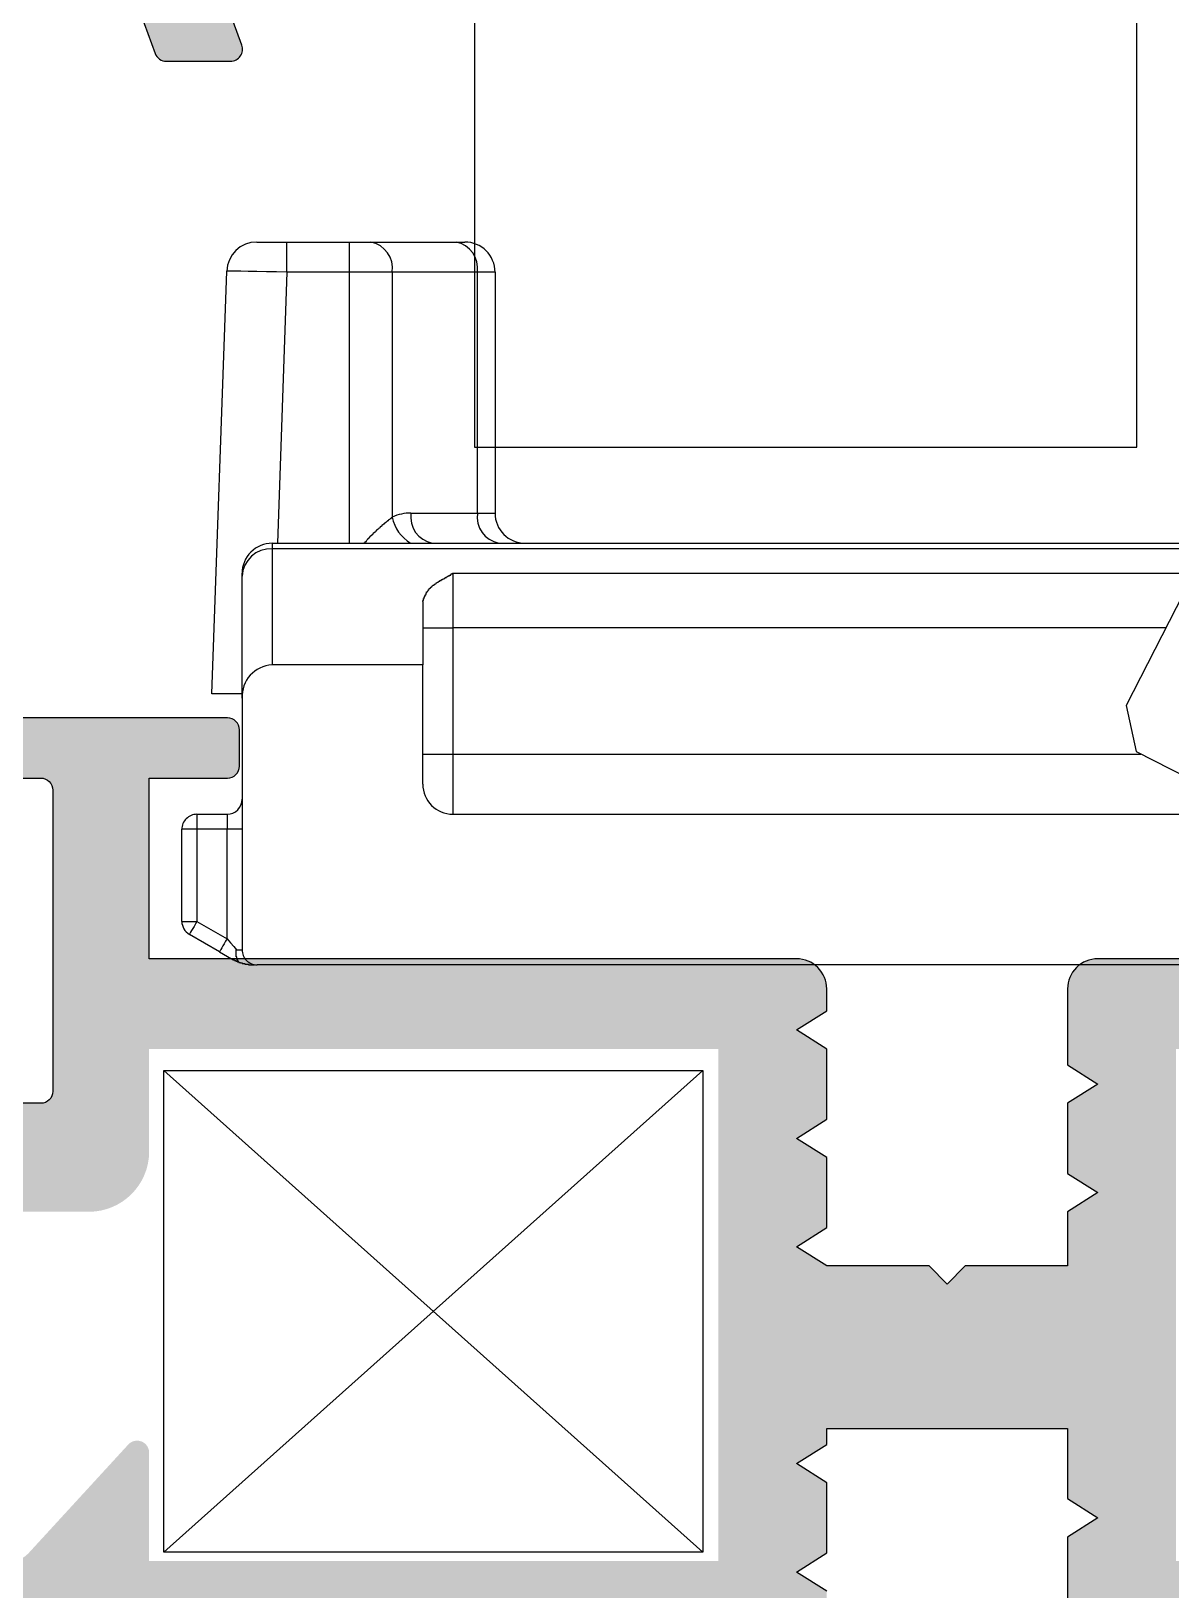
# Model space of a CAD drawing. Header units: millimetres. Extents: x -624 to 1947, y 11274 to 11571.
# Drawn here: x 1124.97 to 1143.9, y 11420.14 to 11446.01 of the extents above; entities that cross this region are included whole.
import ezdxf

# ---------------------------------------------------------------- set-up
doc = ezdxf.new("R2010")
doc.units = ezdxf.units.MM
doc.layers.add('AKSESUAR', color=7, linetype='Continuous')
doc.layers.add('ALUMINIUM', color=30, linetype='Continuous')

# ---------------------------------------------------------------- blocks, each defined once
blk = doc.blocks.new('FGHDFHGFD')
at = {"color": 7, "linetype": 'Continuous'}
for p, q in [((5411.461, 1217.789), (5411.961, 1217.789)), ((5411.961, 1217.289), (5411.961, 1217.789)), ((5411.961, 1217.789), (5413.002, 1217.789)), ((5413.002, 1217.289), (5413.002, 1217.789)), ((5413.002, 1217.789), (5413.355, 1217.789)), ((5413.355, 1217.789), (5414.77, 1217.789)), ((5414.77, 1217.789), (5414.916, 1217.789)), ((5410.716, 1210.289), (5410.961, 1217.307)), ((5413.002, 1217.289), (5411.961, 1217.289)), ((5413.709, 1217.289), (5413.002, 1217.289)), ((5413.709, 1217.289), (5413.709, 1213.222)), ((5415.123, 1217.289), (5413.709, 1217.289)), ((5415.123, 1213.289), (5415.123, 1217.289)), ((5415.416, 1217.289), (5415.123, 1217.289)), ((5415.416, 1217.289), (5415.416, 1213.289)), ((5414.02, 1213.289), (5415.123, 1213.289)), ((5415.123, 1213.289), (5415.416, 1213.289)), ((5411.716, 1212.789), (5411.716, 1212.696)), ((5411.716, 1212.789), (5425.616, 1212.789)), ((5411.716, 1212.696), (5411.716, 1210.768)), ((5425.616, 1212.789), (5425.816, 1212.789)), ((5425.816, 1212.789), (5427.271, 1212.789)), ((5427.277, 1212.8), (5425.898, 1210.094)), ((5411.216, 1212.242), (5411.216, 1212.289)), ((5411.216, 1210.217), (5411.216, 1212.242)), ((5414.716, 1212.289), (5414.716, 1211.383)), ((5414.216, 1211.817), (5414.216, 1210.768)), ((5414.216, 1211.383), (5414.716, 1211.383)), ((5414.716, 1211.383), (5414.716, 1209.289)), ((5414.216, 1210.768), (5411.716, 1210.768)), ((5414.216, 1208.789), (5414.216, 1210.768)), ((5411.216, 1210.289), (5410.716, 1210.289)), ((5411.216, 1210.217), (5411.216, 1206.039)), ((5425.898, 1210.094), (5426.059, 1209.331)), ((5414.216, 1209.289), (5414.716, 1209.289)), ((5414.716, 1209.289), (5414.716, 1208.289)), ((5426.059, 1209.331), (5430.523, 1207.057)), ((5410.466, 1208.289), (5410.966, 1208.289)), ((5410.466, 1208.289), (5410.466, 1208.039)), ((5410.966, 1208.289), (5410.966, 1208.039)), ((5414.716, 1208.289), (5427.101, 1208.289)), ((5410.216, 1206.511), (5410.216, 1208.039)), ((5410.466, 1208.039), (5410.216, 1208.039)), ((5410.966, 1208.039), (5410.466, 1208.039)), ((5410.466, 1208.039), (5410.466, 1206.511)), ((5411.216, 1208.039), (5410.966, 1208.039)), ((5410.966, 1206.222), (5410.966, 1208.039)), ((5410.216, 1206.511), (5410.466, 1206.511)), ((5410.466, 1206.511), (5410.966, 1206.222)), ((5410.841, 1206.006), (5410.341, 1206.294)), ((5410.841, 1206.006), (5411.042, 1205.89)), ((5411.125, 1206.039), (5411.216, 1206.039)), ((5431.315, 1205.789), (5411.466, 1205.789))]:
    blk.add_line(p, q, dxfattribs=at)
at = {"color": 8, "linetype": 'Continuous'}
for p, q in [((5411.961, 1217.289), (5411.804, 1212.789)), ((5413.002, 1212.789), (5413.002, 1217.289)), ((5427.224, 1212.696), (5411.716, 1212.696)), ((5414.716, 1212.289), (5427.017, 1212.289)), ((5426.555, 1211.383), (5414.716, 1211.383)), ((5414.716, 1209.289), (5426.141, 1209.289))]:
    blk.add_line(p, q, dxfattribs=at)
at = {"color": 7, "linetype": 'Continuous', "flags": 128}
for points in [[(5411.961, 1217.289), (5411.788, 1217.292), (5411.619, 1217.295), (5411.461, 1217.298), (5411.318, 1217.301), (5411.195, 1217.303), (5411.095, 1217.304), (5411.021, 1217.306), (5410.976, 1217.306), (5410.961, 1217.307)], [(5410.466, 1206.511), (5410.442, 1206.469), (5410.418, 1206.428), (5410.397, 1206.391), (5410.378, 1206.358), (5410.362, 1206.331), (5410.351, 1206.311), (5410.344, 1206.299), (5410.341, 1206.294)], [(5410.966, 1206.222), (5410.942, 1206.18), (5410.918, 1206.139), (5410.897, 1206.102), (5410.878, 1206.069), (5410.862, 1206.042), (5410.851, 1206.022), (5410.843, 1206.01), (5410.841, 1206.006)], [(5410.966, 1206.222), (5411.023, 1206.157), (5411.077, 1206.095), (5411.125, 1206.039)]]:
    blk.add_lwpolyline(points, dxfattribs=at)
at = {"color": 8}
blk.add_polyline3d([(5413.24, 1212.79, 0), (5413.25, 1212.79, 0), (5413.25, 1212.8, 0), (5413.25, 1212.8, 0), (5413.25, 1212.8, 0), (5413.26, 1212.8, 0), (5413.26, 1212.81, 0), (5413.26, 1212.81, 0), (5413.26, 1212.81, 0), (5413.27, 1212.82, 0), (5413.27, 1212.82, 0), (5413.27, 1212.82, 0), (5413.28, 1212.82, 0), (5413.28, 1212.83, 0), (5413.28, 1212.83, 0), (5413.28, 1212.83, 0), (5413.29, 1212.84, 0), (5413.29, 1212.84, 0), (5413.29, 1212.84, 0), (5413.29, 1212.84, 0), (5413.3, 1212.85, 0), (5413.3, 1212.85, 0), (5413.3, 1212.85, 0), (5413.31, 1212.86, 0), (5413.31, 1212.86, 0), (5413.31, 1212.86, 0), (5413.31, 1212.87, 0), (5413.32, 1212.87, 0), (5413.32, 1212.87, 0), (5413.32, 1212.87, 0), (5413.33, 1212.88, 0), (5413.33, 1212.88, 0), (5413.33, 1212.88, 0), (5413.33, 1212.89, 0), (5413.34, 1212.89, 0), (5413.34, 1212.89, 0), (5413.34, 1212.89, 0), (5413.34, 1212.9, 0), (5413.35, 1212.9, 0), (5413.35, 1212.9, 0), (5413.35, 1212.91, 0), (5413.36, 1212.91, 0), (5413.36, 1212.91, 0), (5413.36, 1212.91, 0), (5413.36, 1212.92, 0), (5413.37, 1212.92, 0), (5413.37, 1212.92, 0), (5413.37, 1212.93, 0), (5413.38, 1212.93, 0), (5413.38, 1212.93, 0), (5413.38, 1212.93, 0), (5413.38, 1212.94, 0), (5413.39, 1212.94, 0), (5413.39, 1212.94, 0), (5413.39, 1212.95, 0), (5413.4, 1212.95, 0), (5413.4, 1212.95, 0), (5413.4, 1212.95, 0), (5413.4, 1212.96, 0), (5413.41, 1212.96, 0), (5413.41, 1212.96, 0), (5413.41, 1212.97, 0), (5413.42, 1212.97, 0), (5413.42, 1212.97, 0), (5413.42, 1212.97, 0), (5413.42, 1212.98, 0), (5413.43, 1212.98, 0), (5413.43, 1212.98, 0), (5413.43, 1212.98, 0), (5413.44, 1212.99, 0), (5413.44, 1212.99, 0), (5413.44, 1212.99, 0), (5413.44, 1213, 0), (5413.45, 1213, 0), (5413.45, 1213, 0), (5413.45, 1213, 0), (5413.46, 1213.01, 0), (5413.46, 1213.01, 0), (5413.46, 1213.01, 0), (5413.46, 1213.02, 0), (5413.47, 1213.02, 0), (5413.47, 1213.02, 0), (5413.47, 1213.02, 0), (5413.48, 1213.03, 0), (5413.48, 1213.03, 0), (5413.48, 1213.03, 0), (5413.48, 1213.03, 0), (5413.49, 1213.04, 0), (5413.49, 1213.04, 0), (5413.49, 1213.04, 0), (5413.5, 1213.05, 0), (5413.5, 1213.05, 0), (5413.5, 1213.05, 0), (5413.51, 1213.05, 0), (5413.51, 1213.06, 0), (5413.51, 1213.06, 0), (5413.51, 1213.06, 0), (5413.52, 1213.06, 0), (5413.52, 1213.07, 0), (5413.52, 1213.07, 0), (5413.53, 1213.07, 0), (5413.53, 1213.07, 0), (5413.53, 1213.08, 0), (5413.54, 1213.08, 0), (5413.54, 1213.08, 0), (5413.54, 1213.08, 0), (5413.54, 1213.09, 0), (5413.55, 1213.09, 0), (5413.55, 1213.09, 0), (5413.55, 1213.1, 0), (5413.56, 1213.1, 0), (5413.56, 1213.1, 0), (5413.56, 1213.1, 0), (5413.57, 1213.11, 0), (5413.57, 1213.11, 0), (5413.57, 1213.11, 0), (5413.58, 1213.11, 0), (5413.58, 1213.12, 0), (5413.58, 1213.12, 0), (5413.58, 1213.12, 0), (5413.59, 1213.12, 0), (5413.59, 1213.13, 0), (5413.59, 1213.13, 0), (5413.6, 1213.13, 0), (5413.6, 1213.13, 0), (5413.6, 1213.14, 0), (5413.61, 1213.14, 0), (5413.61, 1213.14, 0), (5413.61, 1213.14, 0), (5413.62, 1213.15, 0), (5413.62, 1213.15, 0), (5413.62, 1213.15, 0), (5413.62, 1213.15, 0), (5413.63, 1213.16, 0), (5413.63, 1213.16, 0), (5413.63, 1213.16, 0), (5413.64, 1213.16, 0), (5413.64, 1213.17, 0), (5413.64, 1213.17, 0), (5413.65, 1213.17, 0), (5413.65, 1213.17, 0), (5413.65, 1213.18, 0), (5413.66, 1213.18, 0), (5413.66, 1213.18, 0), (5413.66, 1213.18, 0), (5413.67, 1213.19, 0), (5413.67, 1213.19, 0), (5413.67, 1213.19, 0), (5413.67, 1213.19, 0), (5413.68, 1213.2, 0), (5413.68, 1213.2, 0), (5413.68, 1213.2, 0), (5413.69, 1213.2, 0), (5413.69, 1213.21, 0), (5413.69, 1213.21, 0), (5413.7, 1213.21, 0), (5413.7, 1213.21, 0), (5413.7, 1213.22, 0), (5413.71, 1213.22, 0), (5413.71, 1213.22, 0)], dxfattribs=at)
at = {"color": 7}
for points in [[(5414.22, 1211.82, 0), (5414.22, 1211.82, 0), (5414.22, 1211.82, 0), (5414.22, 1211.83, 0), (5414.22, 1211.83, 0), (5414.22, 1211.83, 0), (5414.22, 1211.83, 0), (5414.22, 1211.84, 0), (5414.22, 1211.84, 0), (5414.23, 1211.84, 0), (5414.23, 1211.85, 0), (5414.23, 1211.85, 0), (5414.23, 1211.85, 0), (5414.23, 1211.86, 0), (5414.23, 1211.86, 0), (5414.23, 1211.86, 0), (5414.23, 1211.87, 0), (5414.23, 1211.87, 0), (5414.23, 1211.87, 0), (5414.24, 1211.87, 0), (5414.24, 1211.88, 0), (5414.24, 1211.88, 0), (5414.24, 1211.88, 0), (5414.24, 1211.89, 0), (5414.24, 1211.89, 0), (5414.24, 1211.89, 0), (5414.24, 1211.9, 0), (5414.24, 1211.9, 0), (5414.25, 1211.9, 0), (5414.25, 1211.9, 0), (5414.25, 1211.91, 0), (5414.25, 1211.91, 0), (5414.25, 1211.91, 0), (5414.25, 1211.92, 0), (5414.25, 1211.92, 0), (5414.25, 1211.92, 0), (5414.26, 1211.92, 0), (5414.26, 1211.93, 0), (5414.26, 1211.93, 0), (5414.26, 1211.93, 0), (5414.26, 1211.94, 0), (5414.26, 1211.94, 0), (5414.26, 1211.94, 0), (5414.27, 1211.94, 0), (5414.27, 1211.95, 0), (5414.27, 1211.95, 0), (5414.27, 1211.95, 0), (5414.27, 1211.96, 0), (5414.27, 1211.96, 0), (5414.27, 1211.96, 0), (5414.28, 1211.96, 0), (5414.28, 1211.97, 0), (5414.28, 1211.97, 0), (5414.28, 1211.97, 0), (5414.28, 1211.97, 0), (5414.28, 1211.98, 0), (5414.29, 1211.98, 0), (5414.29, 1211.98, 0), (5414.29, 1211.98, 0), (5414.29, 1211.99, 0), (5414.29, 1211.99, 0), (5414.29, 1211.99, 0), (5414.3, 1211.99, 0), (5414.3, 1212, 0), (5414.3, 1212, 0), (5414.3, 1212, 0), (5414.3, 1212, 0), (5414.31, 1212.01, 0), (5414.31, 1212.01, 0), (5414.31, 1212.01, 0), (5414.31, 1212.01, 0), (5414.31, 1212.02, 0), (5414.32, 1212.02, 0), (5414.32, 1212.02, 0), (5414.32, 1212.02, 0), (5414.32, 1212.03, 0), (5414.32, 1212.03, 0), (5414.33, 1212.03, 0), (5414.33, 1212.03, 0), (5414.33, 1212.03, 0), (5414.33, 1212.04, 0), (5414.33, 1212.04, 0), (5414.34, 1212.04, 0), (5414.34, 1212.04, 0), (5414.34, 1212.05, 0), (5414.34, 1212.05, 0), (5414.35, 1212.05, 0), (5414.35, 1212.05, 0), (5414.35, 1212.05, 0), (5414.35, 1212.06, 0), (5414.35, 1212.06, 0), (5414.36, 1212.06, 0), (5414.36, 1212.06, 0), (5414.36, 1212.06, 0), (5414.36, 1212.07, 0), (5414.37, 1212.07, 0), (5414.37, 1212.07, 0), (5414.37, 1212.07, 0), (5414.37, 1212.08, 0), (5414.38, 1212.08, 0), (5414.38, 1212.08, 0), (5414.38, 1212.08, 0), (5414.38, 1212.08, 0), (5414.39, 1212.09, 0), (5414.39, 1212.09, 0), (5414.39, 1212.09, 0), (5414.39, 1212.09, 0), (5414.4, 1212.09, 0), (5414.4, 1212.1, 0), (5414.4, 1212.1, 0), (5414.4, 1212.1, 0), (5414.41, 1212.1, 0), (5414.41, 1212.1, 0), (5414.41, 1212.1, 0), (5414.41, 1212.11, 0), (5414.42, 1212.11, 0), (5414.42, 1212.11, 0), (5414.42, 1212.11, 0), (5414.42, 1212.11, 0), (5414.43, 1212.12, 0), (5414.43, 1212.12, 0), (5414.43, 1212.12, 0), (5414.43, 1212.12, 0), (5414.44, 1212.12, 0), (5414.44, 1212.13, 0), (5414.44, 1212.13, 0), (5414.45, 1212.13, 0), (5414.45, 1212.13, 0), (5414.45, 1212.13, 0), (5414.45, 1212.13, 0), (5414.46, 1212.14, 0), (5414.46, 1212.14, 0), (5414.46, 1212.14, 0), (5414.46, 1212.14, 0), (5414.47, 1212.14, 0), (5414.47, 1212.14, 0), (5414.47, 1212.15, 0), (5414.48, 1212.15, 0), (5414.48, 1212.15, 0), (5414.48, 1212.15, 0), (5414.48, 1212.15, 0), (5414.49, 1212.16, 0), (5414.49, 1212.16, 0), (5414.49, 1212.16, 0), (5414.5, 1212.16, 0), (5414.5, 1212.16, 0), (5414.5, 1212.16, 0), (5414.5, 1212.17, 0), (5414.51, 1212.17, 0), (5414.51, 1212.17, 0), (5414.51, 1212.17, 0), (5414.52, 1212.17, 0), (5414.52, 1212.17, 0), (5414.52, 1212.18, 0), (5414.52, 1212.18, 0), (5414.53, 1212.18, 0), (5414.53, 1212.18, 0), (5414.53, 1212.18, 0), (5414.54, 1212.18, 0), (5414.54, 1212.19, 0), (5414.54, 1212.19, 0), (5414.54, 1212.19, 0), (5414.55, 1212.19, 0), (5414.55, 1212.19, 0), (5414.55, 1212.19, 0), (5414.56, 1212.2, 0), (5414.56, 1212.2, 0), (5414.56, 1212.2, 0), (5414.56, 1212.2, 0), (5414.57, 1212.2, 0), (5414.57, 1212.2, 0), (5414.57, 1212.2, 0), (5414.58, 1212.21, 0), (5414.58, 1212.21, 0), (5414.58, 1212.21, 0), (5414.58, 1212.21, 0), (5414.59, 1212.21, 0), (5414.59, 1212.21, 0), (5414.59, 1212.22, 0), (5414.6, 1212.22, 0), (5414.6, 1212.22, 0), (5414.6, 1212.22, 0), (5414.6, 1212.22, 0), (5414.61, 1212.22, 0), (5414.61, 1212.23, 0), (5414.61, 1212.23, 0), (5414.61, 1212.23, 0), (5414.62, 1212.23, 0), (5414.62, 1212.23, 0), (5414.62, 1212.23, 0), (5414.63, 1212.24, 0), (5414.63, 1212.24, 0), (5414.63, 1212.24, 0), (5414.63, 1212.24, 0), (5414.64, 1212.24, 0), (5414.64, 1212.24, 0), (5414.64, 1212.25, 0), (5414.65, 1212.25, 0), (5414.65, 1212.25, 0), (5414.65, 1212.25, 0), (5414.65, 1212.25, 0), (5414.66, 1212.25, 0), (5414.66, 1212.25, 0), (5414.66, 1212.26, 0), (5414.66, 1212.26, 0), (5414.67, 1212.26, 0), (5414.67, 1212.26, 0), (5414.67, 1212.26, 0), (5414.68, 1212.26, 0), (5414.68, 1212.27, 0), (5414.68, 1212.27, 0), (5414.68, 1212.27, 0), (5414.69, 1212.27, 0), (5414.69, 1212.27, 0), (5414.69, 1212.27, 0), (5414.69, 1212.28, 0), (5414.7, 1212.28, 0), (5414.7, 1212.28, 0), (5414.7, 1212.28, 0), (5414.71, 1212.28, 0), (5414.71, 1212.28, 0), (5414.71, 1212.29, 0), (5414.71, 1212.29, 0), (5414.72, 1212.29, 0)], [(5411.04, 1205.89, 0), (5411.04, 1205.89, 0), (5411.04, 1205.89, 0), (5411.04, 1205.89, 0), (5411.04, 1205.89, 0), (5411.05, 1205.89, 0), (5411.05, 1205.89, 0), (5411.05, 1205.89, 0), (5411.05, 1205.89, 0), (5411.05, 1205.89, 0), (5411.05, 1205.89, 0), (5411.05, 1205.89, 0), (5411.05, 1205.89, 0), (5411.05, 1205.88, 0), (5411.05, 1205.88, 0), (5411.05, 1205.88, 0), (5411.05, 1205.88, 0), (5411.05, 1205.88, 0), (5411.05, 1205.88, 0), (5411.06, 1205.88, 0), (5411.06, 1205.88, 0), (5411.06, 1205.88, 0), (5411.06, 1205.88, 0), (5411.06, 1205.88, 0), (5411.06, 1205.88, 0), (5411.06, 1205.88, 0), (5411.06, 1205.88, 0), (5411.06, 1205.88, 0), (5411.06, 1205.88, 0), (5411.06, 1205.88, 0), (5411.06, 1205.88, 0), (5411.06, 1205.88, 0), (5411.06, 1205.88, 0), (5411.07, 1205.88, 0), (5411.07, 1205.88, 0), (5411.07, 1205.88, 0), (5411.07, 1205.88, 0), (5411.07, 1205.88, 0), (5411.07, 1205.88, 0), (5411.07, 1205.87, 0), (5411.07, 1205.87, 0), (5411.07, 1205.87, 0), (5411.07, 1205.87, 0), (5411.07, 1205.87, 0), (5411.07, 1205.87, 0), (5411.07, 1205.87, 0), (5411.07, 1205.87, 0), (5411.08, 1205.87, 0), (5411.08, 1205.87, 0), (5411.08, 1205.87, 0), (5411.08, 1205.87, 0), (5411.08, 1205.87, 0), (5411.08, 1205.87, 0), (5411.08, 1205.87, 0), (5411.08, 1205.87, 0), (5411.08, 1205.87, 0), (5411.08, 1205.87, 0), (5411.08, 1205.87, 0), (5411.08, 1205.87, 0), (5411.08, 1205.87, 0), (5411.08, 1205.87, 0), (5411.09, 1205.87, 0), (5411.09, 1205.87, 0), (5411.09, 1205.87, 0), (5411.09, 1205.87, 0), (5411.09, 1205.87, 0), (5411.09, 1205.87, 0), (5411.09, 1205.86, 0), (5411.09, 1205.86, 0), (5411.09, 1205.86, 0), (5411.09, 1205.86, 0), (5411.09, 1205.86, 0), (5411.09, 1205.86, 0), (5411.09, 1205.86, 0), (5411.1, 1205.86, 0), (5411.1, 1205.86, 0), (5411.1, 1205.86, 0), (5411.1, 1205.86, 0), (5411.1, 1205.86, 0), (5411.1, 1205.86, 0), (5411.1, 1205.86, 0), (5411.1, 1205.86, 0), (5411.1, 1205.86, 0), (5411.1, 1205.86, 0), (5411.1, 1205.86, 0), (5411.1, 1205.86, 0), (5411.1, 1205.86, 0), (5411.1, 1205.86, 0), (5411.11, 1205.86, 0), (5411.11, 1205.86, 0), (5411.11, 1205.86, 0), (5411.11, 1205.86, 0), (5411.11, 1205.86, 0), (5411.11, 1205.86, 0), (5411.11, 1205.86, 0), (5411.11, 1205.86, 0), (5411.11, 1205.86, 0), (5411.11, 1205.85, 0), (5411.11, 1205.85, 0), (5411.11, 1205.85, 0), (5411.11, 1205.85, 0), (5411.11, 1205.85, 0), (5411.12, 1205.85, 0), (5411.12, 1205.85, 0), (5411.12, 1205.85, 0), (5411.12, 1205.85, 0), (5411.12, 1205.85, 0), (5411.12, 1205.85, 0), (5411.12, 1205.85, 0), (5411.12, 1205.85, 0), (5411.12, 1205.85, 0), (5411.12, 1205.85, 0), (5411.12, 1205.85, 0), (5411.12, 1205.85, 0), (5411.12, 1205.85, 0), (5411.13, 1205.85, 0), (5411.13, 1205.85, 0), (5411.13, 1205.85, 0), (5411.13, 1205.85, 0), (5411.13, 1205.85, 0), (5411.13, 1205.85, 0), (5411.13, 1205.85, 0), (5411.13, 1205.85, 0), (5411.13, 1205.85, 0), (5411.13, 1205.85, 0), (5411.13, 1205.85, 0), (5411.13, 1205.85, 0), (5411.13, 1205.85, 0), (5411.13, 1205.85, 0), (5411.14, 1205.84, 0), (5411.14, 1205.84, 0), (5411.14, 1205.84, 0), (5411.14, 1205.84, 0), (5411.14, 1205.84, 0), (5411.14, 1205.84, 0), (5411.14, 1205.84, 0), (5411.14, 1205.84, 0), (5411.14, 1205.84, 0), (5411.14, 1205.84, 0), (5411.14, 1205.84, 0), (5411.14, 1205.84, 0), (5411.14, 1205.84, 0), (5411.15, 1205.84, 0), (5411.15, 1205.84, 0), (5411.15, 1205.84, 0), (5411.15, 1205.84, 0), (5411.15, 1205.84, 0), (5411.15, 1205.84, 0), (5411.15, 1205.84, 0), (5411.15, 1205.84, 0), (5411.15, 1205.84, 0), (5411.15, 1205.84, 0), (5411.15, 1205.84, 0), (5411.15, 1205.84, 0), (5411.15, 1205.84, 0), (5411.16, 1205.84, 0), (5411.16, 1205.84, 0), (5411.16, 1205.84, 0), (5411.16, 1205.84, 0), (5411.16, 1205.84, 0)], [(5411.16, 1205.84, 0), (5411.16, 1205.84, 0), (5411.16, 1205.84, 0), (5411.16, 1205.84, 0), (5411.16, 1205.84, 0), (5411.16, 1205.84, 0), (5411.16, 1205.84, 0), (5411.15, 1205.84, 0), (5411.15, 1205.84, 0), (5411.15, 1205.84, 0), (5411.15, 1205.84, 0), (5411.15, 1205.84, 0), (5411.15, 1205.84, 0), (5411.15, 1205.84, 0), (5411.15, 1205.85, 0), (5411.15, 1205.85, 0), (5411.15, 1205.85, 0), (5411.15, 1205.85, 0), (5411.15, 1205.85, 0), (5411.15, 1205.85, 0), (5411.15, 1205.85, 0), (5411.15, 1205.85, 0), (5411.15, 1205.85, 0), (5411.15, 1205.85, 0), (5411.15, 1205.85, 0), (5411.15, 1205.85, 0), (5411.15, 1205.85, 0), (5411.15, 1205.85, 0), (5411.15, 1205.86, 0), (5411.15, 1205.86, 0), (5411.15, 1205.86, 0), (5411.14, 1205.86, 0), (5411.14, 1205.86, 0), (5411.14, 1205.86, 0), (5411.14, 1205.86, 0), (5411.14, 1205.86, 0), (5411.14, 1205.86, 0), (5411.14, 1205.86, 0), (5411.14, 1205.86, 0), (5411.14, 1205.86, 0), (5411.14, 1205.86, 0), (5411.14, 1205.86, 0), (5411.14, 1205.87, 0), (5411.14, 1205.87, 0), (5411.14, 1205.87, 0), (5411.14, 1205.87, 0), (5411.14, 1205.87, 0), (5411.14, 1205.87, 0), (5411.14, 1205.87, 0), (5411.14, 1205.87, 0), (5411.14, 1205.87, 0), (5411.14, 1205.87, 0), (5411.14, 1205.87, 0), (5411.14, 1205.87, 0), (5411.14, 1205.87, 0), (5411.14, 1205.88, 0), (5411.14, 1205.88, 0), (5411.14, 1205.88, 0), (5411.14, 1205.88, 0), (5411.14, 1205.88, 0), (5411.14, 1205.88, 0), (5411.13, 1205.88, 0), (5411.13, 1205.88, 0), (5411.13, 1205.88, 0), (5411.13, 1205.88, 0), (5411.13, 1205.88, 0), (5411.13, 1205.88, 0), (5411.13, 1205.89, 0), (5411.13, 1205.89, 0), (5411.13, 1205.89, 0), (5411.13, 1205.89, 0), (5411.13, 1205.89, 0), (5411.13, 1205.89, 0), (5411.13, 1205.89, 0), (5411.13, 1205.89, 0), (5411.13, 1205.89, 0), (5411.13, 1205.89, 0), (5411.13, 1205.89, 0), (5411.13, 1205.89, 0), (5411.13, 1205.89, 0), (5411.13, 1205.9, 0), (5411.13, 1205.9, 0), (5411.13, 1205.9, 0), (5411.13, 1205.9, 0), (5411.13, 1205.9, 0), (5411.13, 1205.9, 0), (5411.13, 1205.9, 0), (5411.13, 1205.9, 0), (5411.13, 1205.9, 0), (5411.13, 1205.9, 0), (5411.13, 1205.9, 0), (5411.13, 1205.9, 0), (5411.13, 1205.91, 0), (5411.13, 1205.91, 0), (5411.13, 1205.91, 0), (5411.13, 1205.91, 0), (5411.13, 1205.91, 0), (5411.13, 1205.91, 0), (5411.13, 1205.91, 0), (5411.13, 1205.91, 0), (5411.13, 1205.91, 0), (5411.13, 1205.91, 0), (5411.13, 1205.91, 0), (5411.13, 1205.91, 0), (5411.13, 1205.91, 0), (5411.13, 1205.92, 0), (5411.13, 1205.92, 0), (5411.13, 1205.92, 0), (5411.12, 1205.92, 0), (5411.12, 1205.92, 0), (5411.12, 1205.92, 0), (5411.12, 1205.92, 0), (5411.12, 1205.92, 0), (5411.12, 1205.92, 0), (5411.12, 1205.92, 0), (5411.12, 1205.92, 0), (5411.12, 1205.92, 0), (5411.12, 1205.93, 0), (5411.12, 1205.93, 0), (5411.12, 1205.93, 0), (5411.12, 1205.93, 0), (5411.12, 1205.93, 0), (5411.12, 1205.93, 0), (5411.12, 1205.93, 0), (5411.12, 1205.93, 0), (5411.12, 1205.93, 0), (5411.12, 1205.93, 0), (5411.12, 1205.93, 0), (5411.12, 1205.93, 0), (5411.12, 1205.94, 0), (5411.12, 1205.94, 0), (5411.12, 1205.94, 0), (5411.12, 1205.94, 0), (5411.12, 1205.94, 0), (5411.12, 1205.94, 0), (5411.12, 1205.94, 0), (5411.12, 1205.94, 0), (5411.12, 1205.94, 0), (5411.12, 1205.94, 0), (5411.12, 1205.94, 0), (5411.12, 1205.94, 0), (5411.12, 1205.95, 0), (5411.12, 1205.95, 0), (5411.12, 1205.95, 0), (5411.12, 1205.95, 0), (5411.12, 1205.95, 0), (5411.12, 1205.95, 0), (5411.12, 1205.95, 0), (5411.12, 1205.95, 0), (5411.12, 1205.95, 0), (5411.12, 1205.95, 0), (5411.12, 1205.95, 0), (5411.12, 1205.95, 0), (5411.12, 1205.96, 0), (5411.12, 1205.96, 0), (5411.12, 1205.96, 0), (5411.12, 1205.96, 0), (5411.12, 1205.96, 0), (5411.12, 1205.96, 0), (5411.12, 1205.96, 0), (5411.12, 1205.96, 0), (5411.12, 1205.96, 0), (5411.12, 1205.96, 0), (5411.12, 1205.96, 0), (5411.12, 1205.96, 0), (5411.12, 1205.97, 0), (5411.12, 1205.97, 0), (5411.12, 1205.97, 0), (5411.12, 1205.97, 0), (5411.12, 1205.97, 0), (5411.12, 1205.97, 0), (5411.12, 1205.97, 0), (5411.12, 1205.97, 0), (5411.12, 1205.97, 0), (5411.12, 1205.97, 0), (5411.12, 1205.97, 0), (5411.12, 1205.97, 0), (5411.12, 1205.98, 0), (5411.12, 1205.98, 0), (5411.12, 1205.98, 0), (5411.12, 1205.98, 0), (5411.12, 1205.98, 0), (5411.12, 1205.98, 0), (5411.12, 1205.98, 0), (5411.12, 1205.98, 0), (5411.12, 1205.98, 0), (5411.12, 1205.98, 0), (5411.12, 1205.98, 0), (5411.12, 1205.98, 0), (5411.12, 1205.98, 0), (5411.12, 1205.99, 0), (5411.12, 1205.99, 0), (5411.12, 1205.99, 0), (5411.12, 1205.99, 0), (5411.12, 1205.99, 0), (5411.12, 1205.99, 0), (5411.12, 1205.99, 0), (5411.12, 1205.99, 0), (5411.12, 1205.99, 0), (5411.12, 1205.99, 0), (5411.12, 1205.99, 0), (5411.12, 1205.99, 0), (5411.12, 1206, 0), (5411.12, 1206, 0), (5411.12, 1206, 0), (5411.12, 1206, 0), (5411.12, 1206, 0), (5411.12, 1206, 0), (5411.12, 1206, 0), (5411.12, 1206, 0), (5411.12, 1206, 0), (5411.12, 1206, 0), (5411.12, 1206, 0), (5411.12, 1206, 0), (5411.12, 1206.01, 0), (5411.12, 1206.01, 0), (5411.12, 1206.01, 0), (5411.12, 1206.01, 0), (5411.12, 1206.01, 0), (5411.12, 1206.01, 0), (5411.12, 1206.01, 0), (5411.12, 1206.01, 0), (5411.12, 1206.01, 0), (5411.12, 1206.01, 0), (5411.12, 1206.01, 0), (5411.12, 1206.01, 0), (5411.12, 1206.02, 0), (5411.12, 1206.02, 0), (5411.12, 1206.02, 0), (5411.12, 1206.02, 0), (5411.12, 1206.02, 0), (5411.12, 1206.02, 0), (5411.12, 1206.02, 0), (5411.12, 1206.02, 0), (5411.12, 1206.02, 0), (5411.12, 1206.02, 0), (5411.12, 1206.02, 0), (5411.12, 1206.02, 0), (5411.12, 1206.03, 0), (5411.12, 1206.03, 0), (5411.12, 1206.03, 0), (5411.12, 1206.03, 0), (5411.12, 1206.03, 0), (5411.12, 1206.03, 0), (5411.12, 1206.03, 0), (5411.12, 1206.03, 0), (5411.12, 1206.03, 0), (5411.12, 1206.03, 0), (5411.12, 1206.03, 0), (5411.12, 1206.03, 0), (5411.12, 1206.04, 0), (5411.12, 1206.04, 0), (5411.12, 1206.04, 0), (5411.12, 1206.04, 0), (5411.12, 1206.04, 0), (5411.12, 1206.04, 0)], [(5411.16, 1205.84, 0), (5411.16, 1205.84, 0), (5411.16, 1205.83, 0), (5411.16, 1205.83, 0), (5411.16, 1205.83, 0), (5411.16, 1205.83, 0), (5411.16, 1205.83, 0), (5411.16, 1205.83, 0), (5411.17, 1205.83, 0), (5411.17, 1205.83, 0), (5411.17, 1205.83, 0), (5411.17, 1205.83, 0), (5411.17, 1205.83, 0), (5411.17, 1205.83, 0), (5411.17, 1205.83, 0), (5411.17, 1205.83, 0), (5411.17, 1205.83, 0), (5411.17, 1205.83, 0), (5411.18, 1205.83, 0), (5411.18, 1205.83, 0), (5411.18, 1205.83, 0), (5411.18, 1205.83, 0), (5411.18, 1205.83, 0), (5411.18, 1205.83, 0), (5411.18, 1205.83, 0), (5411.18, 1205.83, 0), (5411.18, 1205.83, 0), (5411.18, 1205.83, 0), (5411.19, 1205.83, 0), (5411.19, 1205.83, 0), (5411.19, 1205.83, 0), (5411.19, 1205.83, 0), (5411.19, 1205.83, 0), (5411.19, 1205.83, 0), (5411.19, 1205.82, 0), (5411.19, 1205.82, 0), (5411.19, 1205.82, 0), (5411.19, 1205.82, 0), (5411.2, 1205.82, 0), (5411.2, 1205.82, 0), (5411.2, 1205.82, 0), (5411.2, 1205.82, 0), (5411.2, 1205.82, 0), (5411.2, 1205.82, 0), (5411.2, 1205.82, 0), (5411.2, 1205.82, 0), (5411.2, 1205.82, 0), (5411.2, 1205.82, 0), (5411.21, 1205.82, 0), (5411.21, 1205.82, 0), (5411.21, 1205.82, 0), (5411.21, 1205.82, 0), (5411.21, 1205.82, 0), (5411.21, 1205.82, 0), (5411.21, 1205.82, 0), (5411.21, 1205.82, 0), (5411.21, 1205.82, 0), (5411.21, 1205.82, 0), (5411.22, 1205.82, 0), (5411.22, 1205.82, 0), (5411.22, 1205.82, 0), (5411.22, 1205.82, 0), (5411.22, 1205.82, 0), (5411.22, 1205.82, 0), (5411.22, 1205.82, 0), (5411.22, 1205.82, 0), (5411.22, 1205.82, 0), (5411.22, 1205.81, 0), (5411.23, 1205.81, 0), (5411.23, 1205.81, 0), (5411.23, 1205.81, 0), (5411.23, 1205.81, 0), (5411.23, 1205.81, 0), (5411.23, 1205.81, 0), (5411.23, 1205.81, 0), (5411.23, 1205.81, 0), (5411.23, 1205.81, 0), (5411.23, 1205.81, 0), (5411.24, 1205.81, 0), (5411.24, 1205.81, 0), (5411.24, 1205.81, 0), (5411.24, 1205.81, 0), (5411.24, 1205.81, 0), (5411.24, 1205.81, 0), (5411.24, 1205.81, 0), (5411.24, 1205.81, 0), (5411.24, 1205.81, 0), (5411.24, 1205.81, 0), (5411.25, 1205.81, 0), (5411.25, 1205.81, 0), (5411.25, 1205.81, 0), (5411.25, 1205.81, 0), (5411.25, 1205.81, 0), (5411.25, 1205.81, 0), (5411.25, 1205.81, 0), (5411.25, 1205.81, 0), (5411.25, 1205.81, 0), (5411.25, 1205.81, 0), (5411.26, 1205.81, 0), (5411.26, 1205.81, 0), (5411.26, 1205.81, 0), (5411.26, 1205.81, 0), (5411.26, 1205.81, 0), (5411.26, 1205.81, 0), (5411.26, 1205.81, 0), (5411.26, 1205.81, 0), (5411.26, 1205.81, 0), (5411.26, 1205.8, 0), (5411.27, 1205.8, 0), (5411.27, 1205.8, 0), (5411.27, 1205.8, 0), (5411.27, 1205.8, 0), (5411.27, 1205.8, 0), (5411.27, 1205.8, 0), (5411.27, 1205.8, 0), (5411.27, 1205.8, 0), (5411.27, 1205.8, 0), (5411.27, 1205.8, 0), (5411.28, 1205.8, 0), (5411.28, 1205.8, 0), (5411.28, 1205.8, 0), (5411.28, 1205.8, 0), (5411.28, 1205.8, 0), (5411.28, 1205.8, 0), (5411.28, 1205.8, 0), (5411.28, 1205.8, 0), (5411.28, 1205.8, 0), (5411.28, 1205.8, 0), (5411.29, 1205.8, 0), (5411.29, 1205.8, 0), (5411.29, 1205.8, 0), (5411.29, 1205.8, 0), (5411.29, 1205.8, 0), (5411.29, 1205.8, 0), (5411.29, 1205.8, 0), (5411.29, 1205.8, 0), (5411.29, 1205.8, 0), (5411.3, 1205.8, 0), (5411.3, 1205.8, 0), (5411.3, 1205.8, 0), (5411.3, 1205.8, 0), (5411.3, 1205.8, 0), (5411.3, 1205.8, 0), (5411.3, 1205.8, 0), (5411.3, 1205.8, 0), (5411.3, 1205.8, 0), (5411.3, 1205.8, 0), (5411.31, 1205.8, 0), (5411.31, 1205.8, 0), (5411.31, 1205.8, 0), (5411.31, 1205.8, 0), (5411.31, 1205.8, 0), (5411.31, 1205.8, 0), (5411.31, 1205.8, 0), (5411.31, 1205.8, 0), (5411.31, 1205.8, 0), (5411.31, 1205.8, 0), (5411.32, 1205.8, 0), (5411.32, 1205.8, 0), (5411.32, 1205.8, 0), (5411.32, 1205.8, 0), (5411.32, 1205.8, 0), (5411.32, 1205.8, 0), (5411.32, 1205.8, 0), (5411.32, 1205.8, 0), (5411.32, 1205.8, 0), (5411.32, 1205.79, 0), (5411.33, 1205.79, 0), (5411.33, 1205.79, 0), (5411.33, 1205.79, 0), (5411.33, 1205.79, 0), (5411.33, 1205.79, 0), (5411.33, 1205.79, 0), (5411.33, 1205.79, 0), (5411.33, 1205.79, 0), (5411.33, 1205.79, 0), (5411.34, 1205.79, 0), (5411.34, 1205.79, 0), (5411.34, 1205.79, 0), (5411.34, 1205.79, 0), (5411.34, 1205.79, 0), (5411.34, 1205.79, 0), (5411.34, 1205.79, 0), (5411.34, 1205.79, 0), (5411.34, 1205.79, 0), (5411.34, 1205.79, 0), (5411.35, 1205.79, 0), (5411.35, 1205.79, 0), (5411.35, 1205.79, 0), (5411.35, 1205.79, 0), (5411.35, 1205.79, 0), (5411.35, 1205.79, 0), (5411.35, 1205.79, 0), (5411.35, 1205.79, 0), (5411.35, 1205.79, 0), (5411.35, 1205.79, 0), (5411.36, 1205.79, 0), (5411.36, 1205.79, 0), (5411.36, 1205.79, 0), (5411.36, 1205.79, 0), (5411.36, 1205.79, 0), (5411.36, 1205.79, 0), (5411.36, 1205.79, 0), (5411.36, 1205.79, 0), (5411.36, 1205.79, 0), (5411.37, 1205.79, 0), (5411.37, 1205.79, 0), (5411.37, 1205.79, 0), (5411.37, 1205.79, 0), (5411.37, 1205.79, 0), (5411.37, 1205.79, 0), (5411.37, 1205.79, 0), (5411.37, 1205.79, 0), (5411.37, 1205.79, 0), (5411.37, 1205.79, 0), (5411.38, 1205.79, 0), (5411.38, 1205.79, 0), (5411.38, 1205.79, 0), (5411.38, 1205.79, 0), (5411.38, 1205.79, 0), (5411.38, 1205.79, 0), (5411.38, 1205.79, 0), (5411.38, 1205.79, 0), (5411.38, 1205.79, 0), (5411.38, 1205.79, 0), (5411.39, 1205.79, 0), (5411.39, 1205.79, 0), (5411.39, 1205.79, 0), (5411.39, 1205.79, 0), (5411.39, 1205.79, 0), (5411.39, 1205.79, 0), (5411.39, 1205.79, 0), (5411.39, 1205.79, 0), (5411.39, 1205.79, 0), (5411.4, 1205.79, 0), (5411.4, 1205.79, 0), (5411.4, 1205.79, 0), (5411.4, 1205.79, 0), (5411.4, 1205.79, 0), (5411.4, 1205.79, 0), (5411.4, 1205.79, 0), (5411.4, 1205.79, 0), (5411.4, 1205.79, 0), (5411.4, 1205.79, 0), (5411.41, 1205.79, 0), (5411.41, 1205.79, 0), (5411.41, 1205.79, 0), (5411.41, 1205.79, 0), (5411.41, 1205.79, 0), (5411.41, 1205.79, 0), (5411.41, 1205.79, 0), (5411.41, 1205.79, 0), (5411.41, 1205.79, 0), (5411.41, 1205.79, 0), (5411.42, 1205.79, 0), (5411.42, 1205.79, 0)]]:
    blk.add_polyline3d(points, dxfattribs=at)
at = {"color": 7, "linetype": 'Continuous'}
for centre, radius, start, end in [((5411.461, 1217.289), 0.5, 89.9985, 178.0025), ((5413.267, 1217.352), 0.446, 351.9513, 78.5768), ((5414.681, 1217.352), 0.446, 351.9513, 78.5768), ((5414.916, 1217.289), 0.5, 0.0015, 89.9985), ((5414.02, 1212.54), 0.75, 89.9921, 114.4735), ((5414.462, 1213.227), 0.446, 171.9513, 258.5768), ((5415.565, 1213.227), 0.446, 171.9513, 258.5768), ((5415.916, 1213.289), 0.5, 180.0015, 269.9985), ((5411.716, 1212.289), 0.5, 89.9981, 179.9985), ((5411.694, 1212.218), 0.478, 87.3187, 177.05), ((5411.742, 1210.242), 0.527, 92.8328, 182.7901), ((5414.716, 1208.789), 0.5, 180.0015, 269.9985), ((5410.966, 1208.539), 0.25, 270.0049, 0.0019), ((5410.466, 1208.039), 0.25, 89.9981, 180.0019), ((5410.466, 1206.511), 0.25, 179.9967, 239.9979), ((5411.466, 1206.039), 0.25, 179.9981, 270.0019)]:
    blk.add_arc(centre, radius, start, end, dxfattribs=at)
at = {"color": 8, "linetype": 'Continuous'}
blk.add_arc((5414.354, 1213.352), 0.658, 191.4408, 238.8559, dxfattribs=at)

msp = doc.modelspace()

# ---------------------------------------------------------------- hatches: boundary and pattern name
at = {"layer": 'AKSESUAR', "linetype": 'ByBlock'}
h = msp.add_hatch(color=30, dxfattribs=at)
h.paths.add_polyline_path([(1158.932, 11420.613), (1158.932, 11451.63, 0.198912), (1158.873, 11451.771), (1157.991, 11452.654, 0.198914), (1157.849, 11452.713), (1152.932, 11452.713), (1152.932, 11450.828, 0.26795), (1153.032, 11450.655), (1153.232, 11450.539, 0.131657), (1153.332, 11450.513), (1153.732, 11450.513, 0.414213), (1153.932, 11450.713), (1153.932, 11451.513), (1157.069, 11451.513, -0.198915), (1157.211, 11451.454), (1157.373, 11451.291, -0.19891), (1157.432, 11451.15), (1157.432, 11446.713, -0.414211), (1157.232, 11446.513), (1153.932, 11446.513), (1153.932, 11447.313, 0.414212), (1153.732, 11447.513), (1153.332, 11447.513, 0.131648), (1153.232, 11447.486), (1153.032, 11447.37, 0.267949), (1152.932, 11447.197), (1152.932, 11445.313), (1154.032, 11445.313), (1154.032, 11444.605, 0.267949), (1154.432, 11443.913), (1154.732, 11443.739, 0.577351), (1155.032, 11443.913), (1155.032, 11445.313), (1157.232, 11445.313), (1157.232, 11430.613), (1155.032, 11430.613), (1155.032, 11434.113), (1154.532, 11434.613), (1152.132, 11434.613, 0.414216), (1151.932, 11434.413), (1151.932, 11433.813, 0.414217), (1152.132, 11433.613), (1153.432, 11433.613), (1153.432, 11430.613), (1142.682, 11430.613, 0.414214), (1142.182, 11430.113), (1142.182, 11428.85), (1142.682, 11428.531), (1142.182, 11428.213), (1142.182, 11427.05), (1142.682, 11426.731), (1142.182, 11426.413), (1142.182, 11425.513), (1140.482, 11425.513), (1140.182, 11425.213), (1139.882, 11425.513), (1138.182, 11425.513), (1137.682, 11425.831), (1138.182, 11426.15), (1138.182, 11427.313), (1137.682, 11427.631), (1138.182, 11427.95), (1138.182, 11429.113), (1137.682, 11429.431), (1138.182, 11429.75), (1138.182, 11430.113, 0.414214), (1137.682, 11430.613), (1126.932, 11430.613), (1126.932, 11433.613), (1128.232, 11433.613, 0.414214), (1128.432, 11433.813), (1128.432, 11434.413, 0.414214), (1128.232, 11434.613), (1122.332, 11434.613), (1122.332, 11432.728, 0.267948), (1122.432, 11432.555), (1122.632, 11432.439, 0.131652), (1122.732, 11432.413), (1123.132, 11432.413, 0.414213), (1123.332, 11432.613), (1123.332, 11433.413, -0.414212), (1123.532, 11433.613), (1125.132, 11433.613, -0.414212), (1125.332, 11433.413), (1125.332, 11428.413, -0.414212), (1125.132, 11428.213), (1123.532, 11428.213, -0.414212), (1123.332, 11428.413), (1123.332, 11429.213, 0.414213), (1123.132, 11429.413), (1122.732, 11429.413, 0.131651), (1122.632, 11429.386), (1122.432, 11429.27, 0.267949), (1122.332, 11429.097), (1122.332, 11422.892, -0.398959), (1121.384, 11421.893), (1104.522, 11421.009, 0.39896), (1104.332, 11420.81), (1104.332, 11420.61, 0.267949), (1104.432, 11420.436, -0.57735), (1104.432, 11419.397, 0.267949), (1104.332, 11419.224), (1104.332, 11416.913), (1102.132, 11416.913), (1102.132, 11418.713, 0.414214), (1101.932, 11418.913, 0.414214), (1100.932, 11417.913), (1100.932, 11409.013, 0.414214), (1101.332, 11408.613), (1104.232, 11408.613, -0.414213), (1104.432, 11408.413), (1104.432, 11401.813, -0.414213), (1104.232, 11401.613), (1102.132, 11401.613), (1102.132, 11403.413, 0.414214), (1101.932, 11403.613, 0.414214), (1100.932, 11402.613), (1100.932, 11400.613, 0.414213), (1101.132, 11400.413), (1105.732, 11400.413, 0.414213), (1105.932, 11400.613), (1105.932, 11410.897, 0.26795), (1105.832, 11411.07), (1105.632, 11411.186, 0.131651), (1105.532, 11411.213), (1105.132, 11411.213, 0.414213), (1104.932, 11411.013), (1104.932, 11410.213, -0.414214), (1104.732, 11410.013), (1102.532, 11410.013, -0.414214), (1102.332, 11410.213), (1102.332, 11415.213, -0.414213), (1102.532, 11415.413), (1104.732, 11415.413, -0.414213), (1104.932, 11415.213), (1104.932, 11414.413, 0.414214), (1105.132, 11414.213), (1105.532, 11414.213, 0.131653), (1105.632, 11414.239), (1105.832, 11414.355, 0.26795), (1105.932, 11414.528), (1105.932, 11417.413), (1107.329, 11417.413, 0.221696), (1107.482, 11417.484), (1107.985, 11418.084, 0.63707), (1107.832, 11418.413), (1106.532, 11418.413), (1106.532, 11419.613), (1122.332, 11419.613), (1122.332, 11418.413), (1121.032, 11418.413, 0.63707), (1120.879, 11418.084), (1121.382, 11417.484, 0.221696), (1121.536, 11417.413), (1123.432, 11417.413), (1123.932, 11417.913), (1123.932, 11418.913, -0.414214), (1124.132, 11419.113), (1136.382, 11419.113), (1137.128, 11417.527, 0.290522), (1137.309, 11417.413), (1137.982, 11417.413, 0.414215), (1138.182, 11417.613), (1138.182, 11420.113), (1137.682, 11420.431), (1138.182, 11420.75), (1138.182, 11421.913), (1137.682, 11422.231), (1138.182, 11422.55), (1138.182, 11422.813), (1142.182, 11422.813), (1142.182, 11421.65), (1142.682, 11421.331), (1142.182, 11421.013), (1142.182, 11419.85), (1142.682, 11419.531), (1142.182, 11419.213), (1142.182, 11417.613, 0.414215), (1142.382, 11417.413), (1143.055, 11417.413, 0.290523), (1143.236, 11417.527), (1143.982, 11419.113), (1152.032, 11419.113), (1152.032, 11417.613, 0.414213), (1152.232, 11417.413), (1152.432, 11417.413, 0.414214), (1152.932, 11417.913), (1152.932, 11419.113), (1154.032, 11419.113), (1154.032, 11417.913, 0.414214), (1154.532, 11417.413), (1154.732, 11417.413, 0.414214), (1154.932, 11417.613), (1154.932, 11420.413), (1158.732, 11420.413, 0.414212)])
h.paths.add_polyline_path([(1143.982, 11420.613), (1143.982, 11429.113), (1153.432, 11429.113), (1153.432, 11427.813, 0.668181), (1153.773, 11427.671), (1155.184, 11429.081, -0.198917), (1155.259, 11429.113), (1157.232, 11429.113, -0.414212), (1157.432, 11428.913), (1157.432, 11422.113, -0.414212), (1157.232, 11421.913), (1153.632, 11421.913, 0.414214), (1153.432, 11421.713), (1153.432, 11420.613)], flags=16)
h.paths.add_polyline_path([(1124.232, 11426.413), (1125.932, 11426.413, 0.414213), (1126.932, 11427.413), (1126.932, 11429.113), (1136.382, 11429.113), (1136.382, 11420.613), (1126.932, 11420.613), (1126.932, 11422.413, 0.683705), (1126.585, 11422.548), (1124.927, 11420.742, -0.683706), (1124.232, 11421.013)], flags=16)
at = {"layer": 'ALUMINIUM'}
h = msp.add_hatch(color=256, dxfattribs=at)
h.paths.add_polyline_path([(1110.732, 11467.328, 0.267949), (1110.832, 11467.155), (1111.032, 11467.039, 0.131652), (1111.132, 11467.013), (1111.532, 11467.013, 0.414214), (1111.732, 11467.213), (1111.732, 11468.013, -0.414214), (1111.932, 11468.213), (1113.532, 11468.213, -0.414214), (1113.732, 11468.013), (1113.732, 11463.013, -0.414214), (1113.532, 11462.813), (1111.932, 11462.813, -0.414214), (1111.732, 11463.013), (1111.732, 11463.813, 0.414214), (1111.532, 11464.013), (1111.132, 11464.013, 0.131652), (1111.032, 11463.986), (1110.832, 11463.87, 0.267949), (1110.732, 11463.697), (1110.732, 11462.013, 0.414214), (1110.932, 11461.813), (1112.332, 11461.813), (1112.332, 11446.213), (1113.832, 11446.213), (1113.832, 11445.313, 0.414214), (1114.532, 11444.613), (1114.932, 11444.613, 0.414214), (1115.132, 11444.813), (1115.132, 11446.213), (1117.332, 11446.213), (1117.332, 11431.513), (1115.132, 11431.513), (1115.132, 11432.913, 0.414214), (1114.932, 11433.113), (1114.732, 11433.113, 0.414214), (1114.132, 11432.513), (1114.132, 11430.533, 0.388879), (1114.315, 11430.333), (1119.115, 11429.913, 0.440011), (1119.332, 11430.113), (1119.332, 11439.112), (1119.032, 11439.412), (1119.332, 11439.712), (1119.332, 11447.613, 0.414214), (1118.332, 11448.613), (1115.332, 11448.613, -0.414214), (1114.832, 11449.113), (1114.832, 11451.213, -0.414214), (1115.332, 11451.713), (1126.582, 11451.713), (1126.582, 11448.613), (1126.382, 11448.613, 0.414214), (1126.182, 11448.413), (1126.182, 11448.15, 0.087489), (1126.242, 11447.808), (1127.03, 11445.644, 0.315299), (1127.218, 11445.513), (1128.282, 11445.513, 0.520567), (1128.47, 11445.781), (1128.083, 11446.844, -0.520567), (1128.271, 11447.113), (1130.309, 11447.113, 0.267949), (1130.482, 11447.213), (1130.655, 11447.513, 0.131652), (1130.682, 11447.613), (1130.682, 11448.413, 0.414214), (1130.482, 11448.613), (1128.981, 11448.613, 0.065543), (1128.929, 11448.606), (1128.234, 11448.419, -0.57735), (1127.989, 11448.664), (1128.175, 11449.36, 0.065543), (1128.182, 11449.412), (1128.182, 11450.613, 0.065543), (1128.175, 11450.665), (1127.989, 11451.361, -0.493145), (1128.182, 11451.613), (1137.882, 11451.613), (1138.182, 11451.913), (1138.482, 11451.613), (1148.182, 11451.613, -0.493145), (1148.375, 11451.361), (1148.189, 11450.665, 0.065543), (1148.182, 11450.613), (1148.182, 11449.412, 0.065543), (1148.189, 11449.36), (1148.375, 11448.664, -0.57735), (1148.13, 11448.419), (1147.435, 11448.606, 0.065543), (1147.383, 11448.613), (1145.882, 11448.613, 0.414214), (1145.682, 11448.413), (1145.682, 11447.613, 0.131652), (1145.709, 11447.513), (1145.882, 11447.213, 0.267949), (1146.055, 11447.113), (1148.093, 11447.113, -0.520567), (1148.281, 11446.844), (1147.894, 11445.781, 0.520567), (1148.082, 11445.513), (1149.146, 11445.513, 0.315299), (1149.334, 11445.644), (1149.922, 11447.259, 0.087489), (1149.982, 11447.601), (1149.982, 11457.713), (1157.849, 11457.713, 0.198912), (1157.991, 11457.771), (1158.873, 11458.654, 0.198912), (1158.932, 11458.795), (1158.932, 11468.13, 0.198912), (1158.873, 11468.271), (1157.991, 11469.154, 0.198912), (1157.849, 11469.213), (1110.932, 11469.213, 0.414214), (1110.732, 11469.013)])
h.paths.add_polyline_path([(1113.832, 11455.313), (1113.832, 11453.313), (1148.482, 11453.313), (1148.482, 11458.213, -0.414214), (1149.482, 11459.213), (1157.432, 11459.213), (1157.432, 11467.713), (1150.348, 11467.713, 0.198912), (1150.206, 11467.654), (1148.823, 11466.271, -0.668179), (1148.482, 11466.413), (1148.482, 11467.713), (1115.232, 11467.713), (1115.232, 11462.313, -0.414214), (1114.232, 11461.313), (1113.832, 11461.313), (1113.832, 11456.813), (1115.232, 11456.813), (1115.232, 11455.313)], flags=16)

# ---------------------------------------------------------------- linework, layer by layer
at = {"color": 3}
for p, q in [((1127.176, 11428.76), (1136.126, 11420.76)), ((1136.126, 11428.76), (1127.176, 11420.76))]:
    msp.add_line(p, q, dxfattribs=at)
at = {"color": 0}
for points in [[(1153.432, 11430.613), (1142.682, 11430.613, 0.414214), (1142.182, 11430.113), (1142.182, 11428.85), (1142.682, 11428.531), (1142.182, 11428.213), (1142.182, 11427.05), (1142.682, 11426.731), (1142.182, 11426.413), (1142.182, 11425.513), (1140.482, 11425.513), (1140.182, 11425.213), (1139.882, 11425.513), (1138.182, 11425.513), (1137.682, 11425.831), (1138.182, 11426.15), (1138.182, 11427.313), (1137.682, 11427.631), (1138.182, 11427.95), (1138.182, 11429.113), (1137.682, 11429.431), (1138.182, 11429.75), (1138.182, 11430.113, 0.414214), (1137.682, 11430.613), (1126.932, 11430.613), (1126.932, 11433.613), (1128.232, 11433.613, 0.414214), (1128.432, 11433.813), (1128.432, 11434.413, 0.414214), (1128.232, 11434.613), (1122.332, 11434.613)], [(1123.532, 11433.613), (1125.132, 11433.613, -0.414212), (1125.332, 11433.413), (1125.332, 11428.413, -0.414212), (1125.132, 11428.213), (1123.532, 11428.213, -0.414212)]]:
    msp.add_lwpolyline(points, format="xyb", dxfattribs=at)
at = {"color": 3}
msp.add_lwpolyline([(1127.176, 11428.76), (1136.126, 11428.76), (1136.126, 11420.76), (1127.176, 11420.76)], close=True, dxfattribs=at)
at = {"color": 0}
msp.add_lwpolyline([(1138.182, 11420.113), (1137.682, 11420.431), (1138.182, 11420.75), (1138.182, 11421.913), (1137.682, 11422.231), (1138.182, 11422.55), (1138.182, 11422.813), (1142.182, 11422.813), (1142.182, 11421.65), (1142.682, 11421.331), (1142.182, 11421.013), (1142.182, 11419.85)], dxfattribs=at)
at = {"layer": 'AKSESUAR', "color": 0}
msp.add_lwpolyline([(1143.332, 11446.608), (1138.132, 11446.608), (1137.832, 11446.908), (1137.532, 11446.608), (1132.332, 11446.608), (1132.332, 11439.108), (1143.332, 11439.108)], close=True, dxfattribs=at)
at = {"layer": 'ALUMINIUM'}
msp.add_lwpolyline([(1126.242, 11447.808), (1127.03, 11445.644, 0.315299), (1127.218, 11445.513), (1128.282, 11445.513, 0.520567), (1128.47, 11445.781), (1128.083, 11446.844, -0.520567)], format="xyb", dxfattribs=at)

# ---------------------------------------------------------------- block references
at = {"layer": 'AKSESUAR'}
msp.add_blockref('FGHDFHGFD', (-4282.741, 10224.723), dxfattribs=at)

doc.saveas('drawing.dxf')
